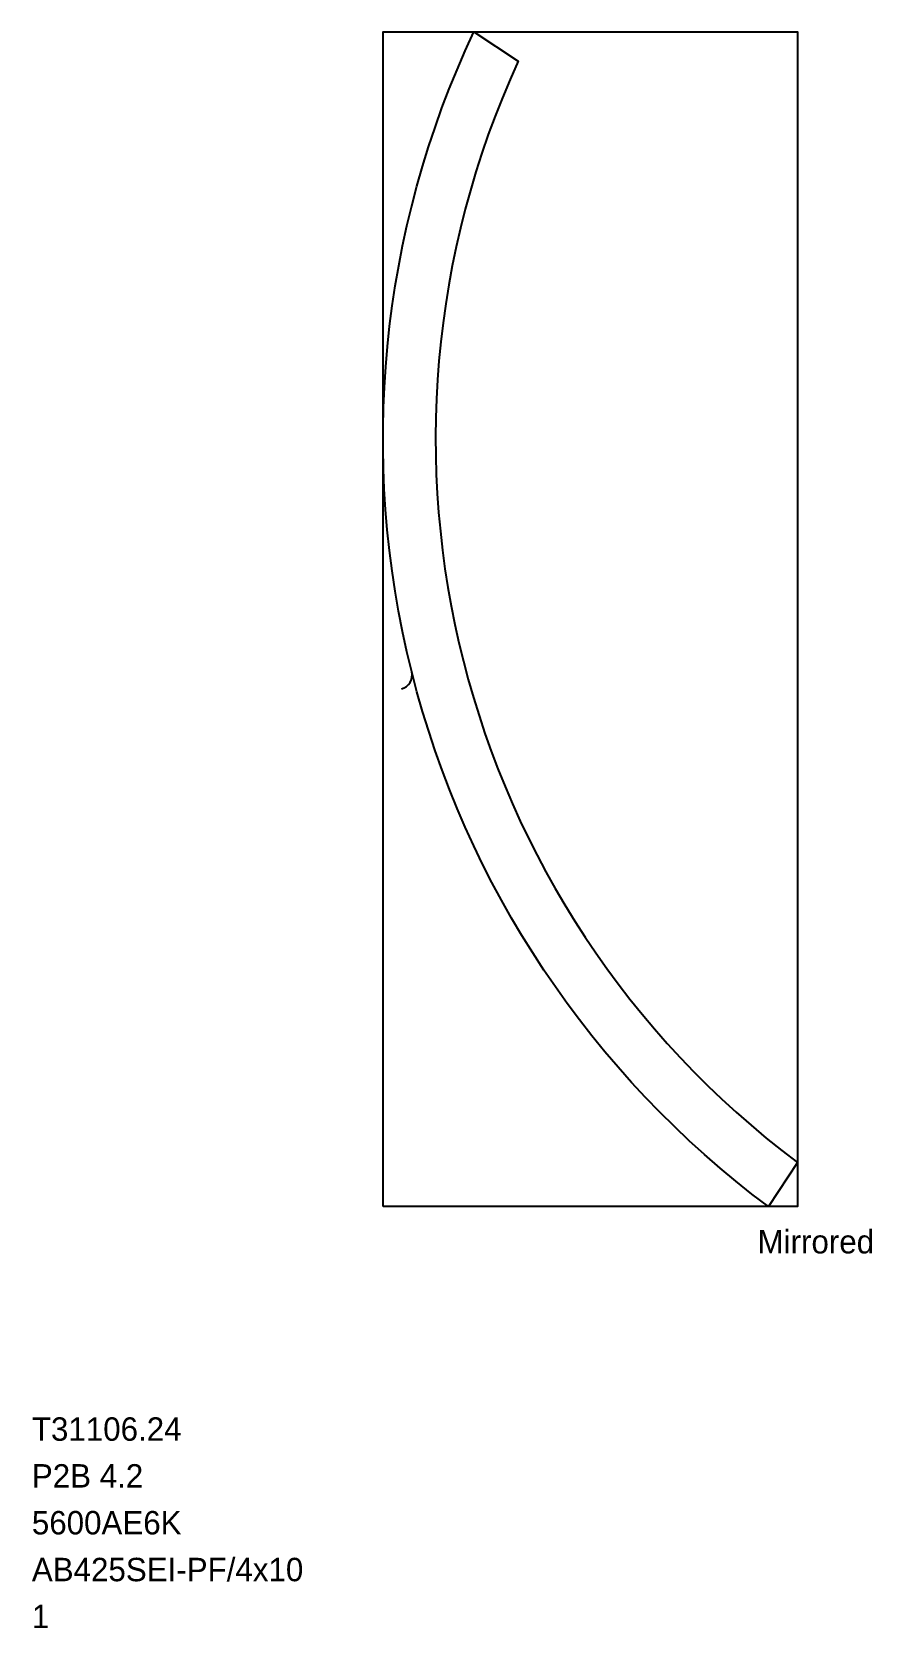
# Model space of a CAD drawing. Header units: metres. Extents: x -7.5 to 10.4, y -9 to 25.1.
import ezdxf

# ---------------------------------------------------------------- set-up
doc = ezdxf.new("R2010")
doc.units = ezdxf.units.M

msp = doc.modelspace()

# ---------------------------------------------------------------- linework, layer by layer
at = {"layer": 'BORDER_Z0P04', "color": 7}
msp.add_lwpolyline([(0, 0), (0, 25.0825), (8.8504, 25.0825), (8.8504, 0)], close=True, dxfattribs=at)
at = {"layer": 'ROUTE_Z0P25LT130RAMP', "color": 3}
msp.add_lwpolyline([(0.395606, 11.055265, 0.414213562), (0.613576, 11.419256, -0.172944659), (1.938488, 25.0825), (2.887861, 24.455932, 0.353242177), (8.852674, 0.940503), (8.231937, -0.000035, -0.172944659), (0.613576, 11.419256)], format="xyb", dxfattribs=at)

# ---------------------------------------------------------------- texts
at = {"layer": 'DESCRIPTION', "color": 1}
msp.add_text('P2B 4.2', height=0.5, dxfattribs=at).set_placement((-7.5, -6))
at = {"layer": 'FILENAME', "color": 1}
msp.add_text('5600AE6K', height=0.5, dxfattribs=at).set_placement((-7.5, -7))
at = {"layer": 'ITEMNUMBER', "color": 1}
msp.add_text('T31106.24', height=0.5, dxfattribs=at).set_placement((-7.5, -5))
at = {"layer": 'MATERIALNAME', "color": 1}
msp.add_text('AB425SEI-PF/4x10', height=0.5, dxfattribs=at).set_placement((-7.5, -8))
at = {"layer": 'Qty', "color": 1}
msp.add_text('1', height=0.5, dxfattribs=at).set_placement((-7.5, -9))
at = {"layer": 'RUNFIELD', "color": 1}
msp.add_text('Mirrored', height=0.5, dxfattribs=at).set_placement((8, -1))

doc.saveas('drawing.dxf')
